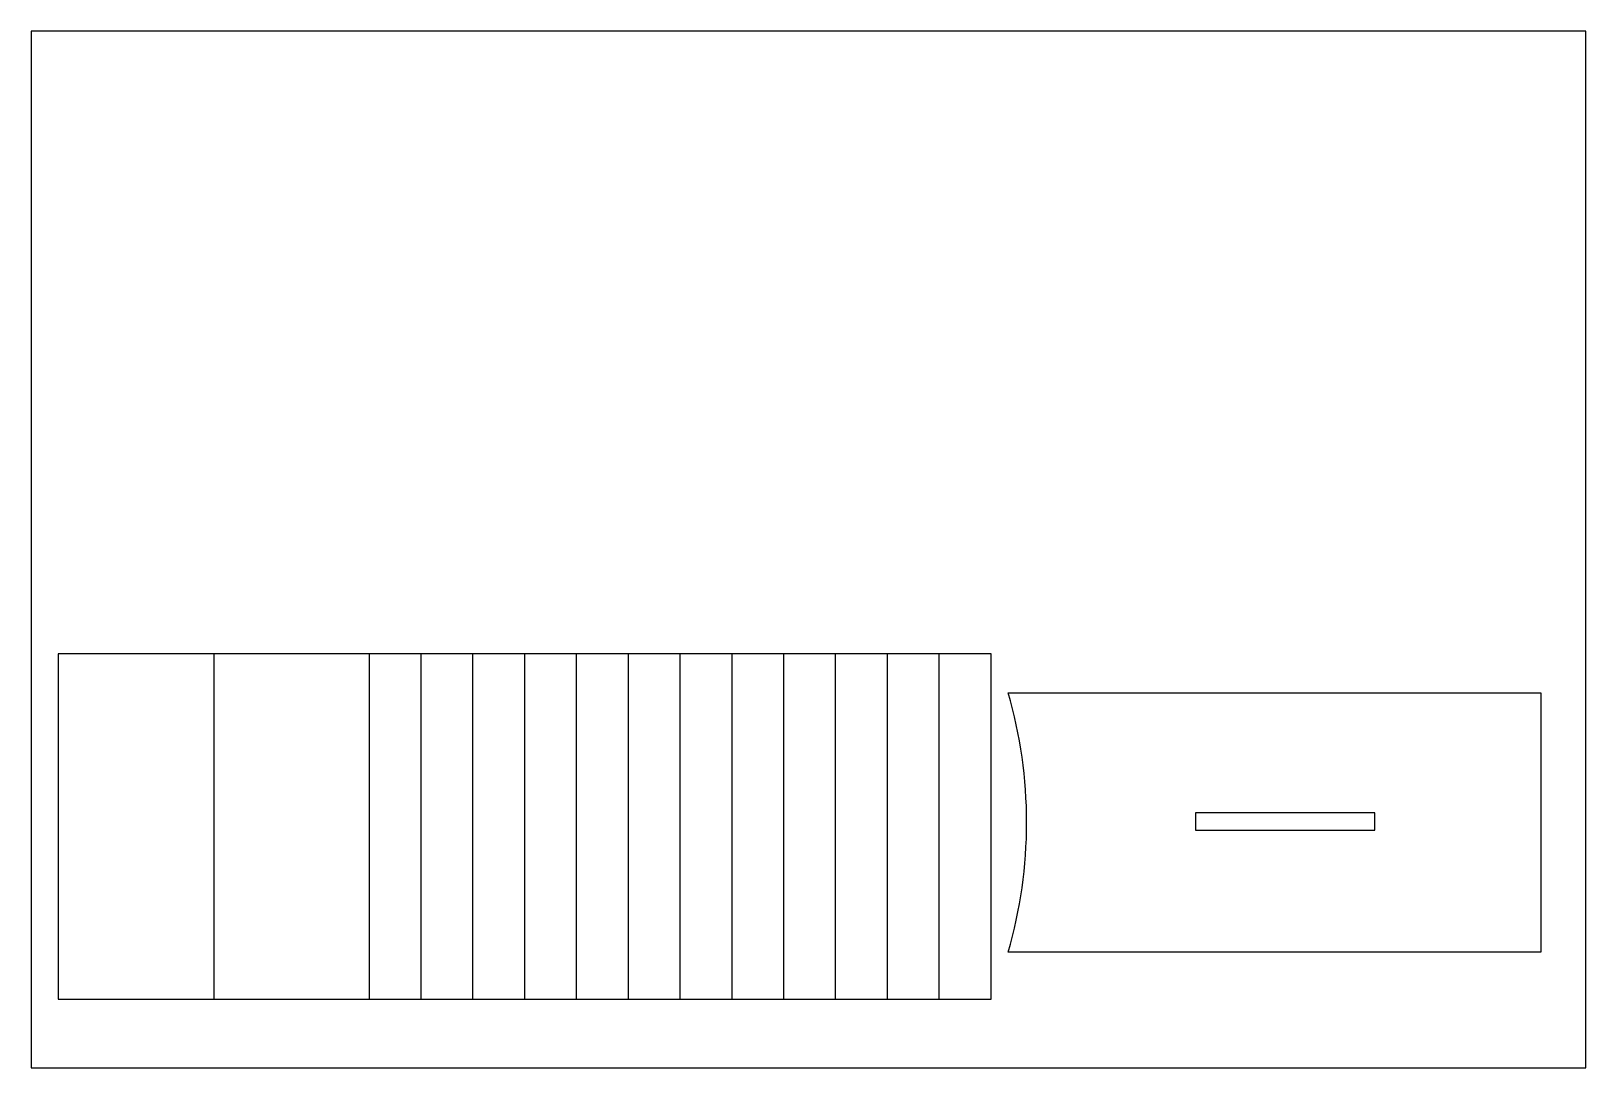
# Model space of a CAD drawing. Header units: millimetres. Extents: x 19226 to 20126, y 4537 to 5137.
import ezdxf

# ---------------------------------------------------------------- set-up
doc = ezdxf.new("R2010")
doc.units = ezdxf.units.MM
doc.header["$MEASUREMENT"] = 0
doc.layers.add('90X60', color=6, linetype='Continuous', true_color=0xff00ff)
doc.layers.add('CORTE', color=3, linetype='Continuous', true_color=0x00ff00)

msp = doc.modelspace()

# ---------------------------------------------------------------- linework, layer by layer
at = {"layer": '90X60'}
msp.add_lwpolyline([(19226.11, 4537.35), (20126.11, 4537.35), (20126.11, 5137.35), (19226.11, 5137.35), (19226.11, 4537.35)], dxfattribs=at)
at = {"layer": 'CORTE'}
for p, q in [((19421.83, 4777.06), (19421.83, 4577.06)), ((19451.83, 4777.06), (19421.83, 4777.06)), ((19451.83, 4577.06), (19451.83, 4777.06)), ((19481.83, 4777.06), (19451.83, 4777.06)), ((19481.83, 4577.06), (19481.83, 4777.06)), ((19511.83, 4777.06), (19481.83, 4777.06)), ((19511.83, 4577.06), (19511.83, 4777.06)), ((19541.83, 4777.06), (19511.83, 4777.06)), ((19541.83, 4577.06), (19541.83, 4777.06)), ((19571.83, 4777.06), (19541.83, 4777.06)), ((19571.83, 4577.06), (19571.83, 4777.06)), ((19601.83, 4777.06), (19571.83, 4777.06)), ((19601.83, 4577.06), (19601.83, 4777.06)), ((19631.83, 4777.06), (19601.83, 4777.06)), ((19631.83, 4577.06), (19631.83, 4777.06)), ((19661.83, 4777.06), (19631.83, 4777.06)), ((19661.83, 4577.06), (19661.83, 4777.06)), ((19691.83, 4777.06), (19661.83, 4777.06)), ((19691.83, 4577.06), (19691.83, 4777.06)), ((19721.83, 4777.06), (19691.83, 4777.06)), ((19721.83, 4577.06), (19721.83, 4777.06)), ((19751.83, 4777.06), (19721.83, 4777.06)), ((19751.83, 4577.06), (19751.83, 4777.06)), ((19781.83, 4777.06), (19751.83, 4777.06)), ((19781.83, 4577.06), (19781.83, 4777.06)), ((19421.83, 4577.06), (19451.83, 4577.06)), ((19451.83, 4577.06), (19481.83, 4577.06)), ((19481.83, 4577.06), (19511.83, 4577.06)), ((19511.83, 4577.06), (19541.83, 4577.06)), ((19541.83, 4577.06), (19571.83, 4577.06)), ((19571.83, 4577.06), (19601.83, 4577.06)), ((19601.83, 4577.06), (19631.83, 4577.06)), ((19631.83, 4577.06), (19661.83, 4577.06)), ((19661.83, 4577.06), (19691.83, 4577.06)), ((19691.83, 4577.06), (19721.83, 4577.06)), ((19721.83, 4577.06), (19751.83, 4577.06)), ((19751.83, 4577.06), (19781.83, 4577.06))]:
    msp.add_line(p, q, dxfattribs=at)
for points in [[(19331.83, 4777.06), (19241.83, 4777.06), (19241.83, 4577.06), (19331.83, 4577.06)], [(19421.83, 4777.06), (19331.83, 4777.06), (19331.83, 4577.06), (19421.83, 4577.06)], [(19900.05, 4684.94), (19900.05, 4674.94), (20003.99, 4674.94), (20003.99, 4684.94), (19900.05, 4684.94)]]:
    msp.add_lwpolyline(points, dxfattribs=at)
msp.add_lwpolyline([(19791.72, 4604.41, 0.142055), (19791.72, 4754.39), (20099.97, 4754.39), (20099.97, 4604.41), (19791.72, 4604.41)], format="xyb", dxfattribs=at)

doc.saveas('drawing.dxf')
